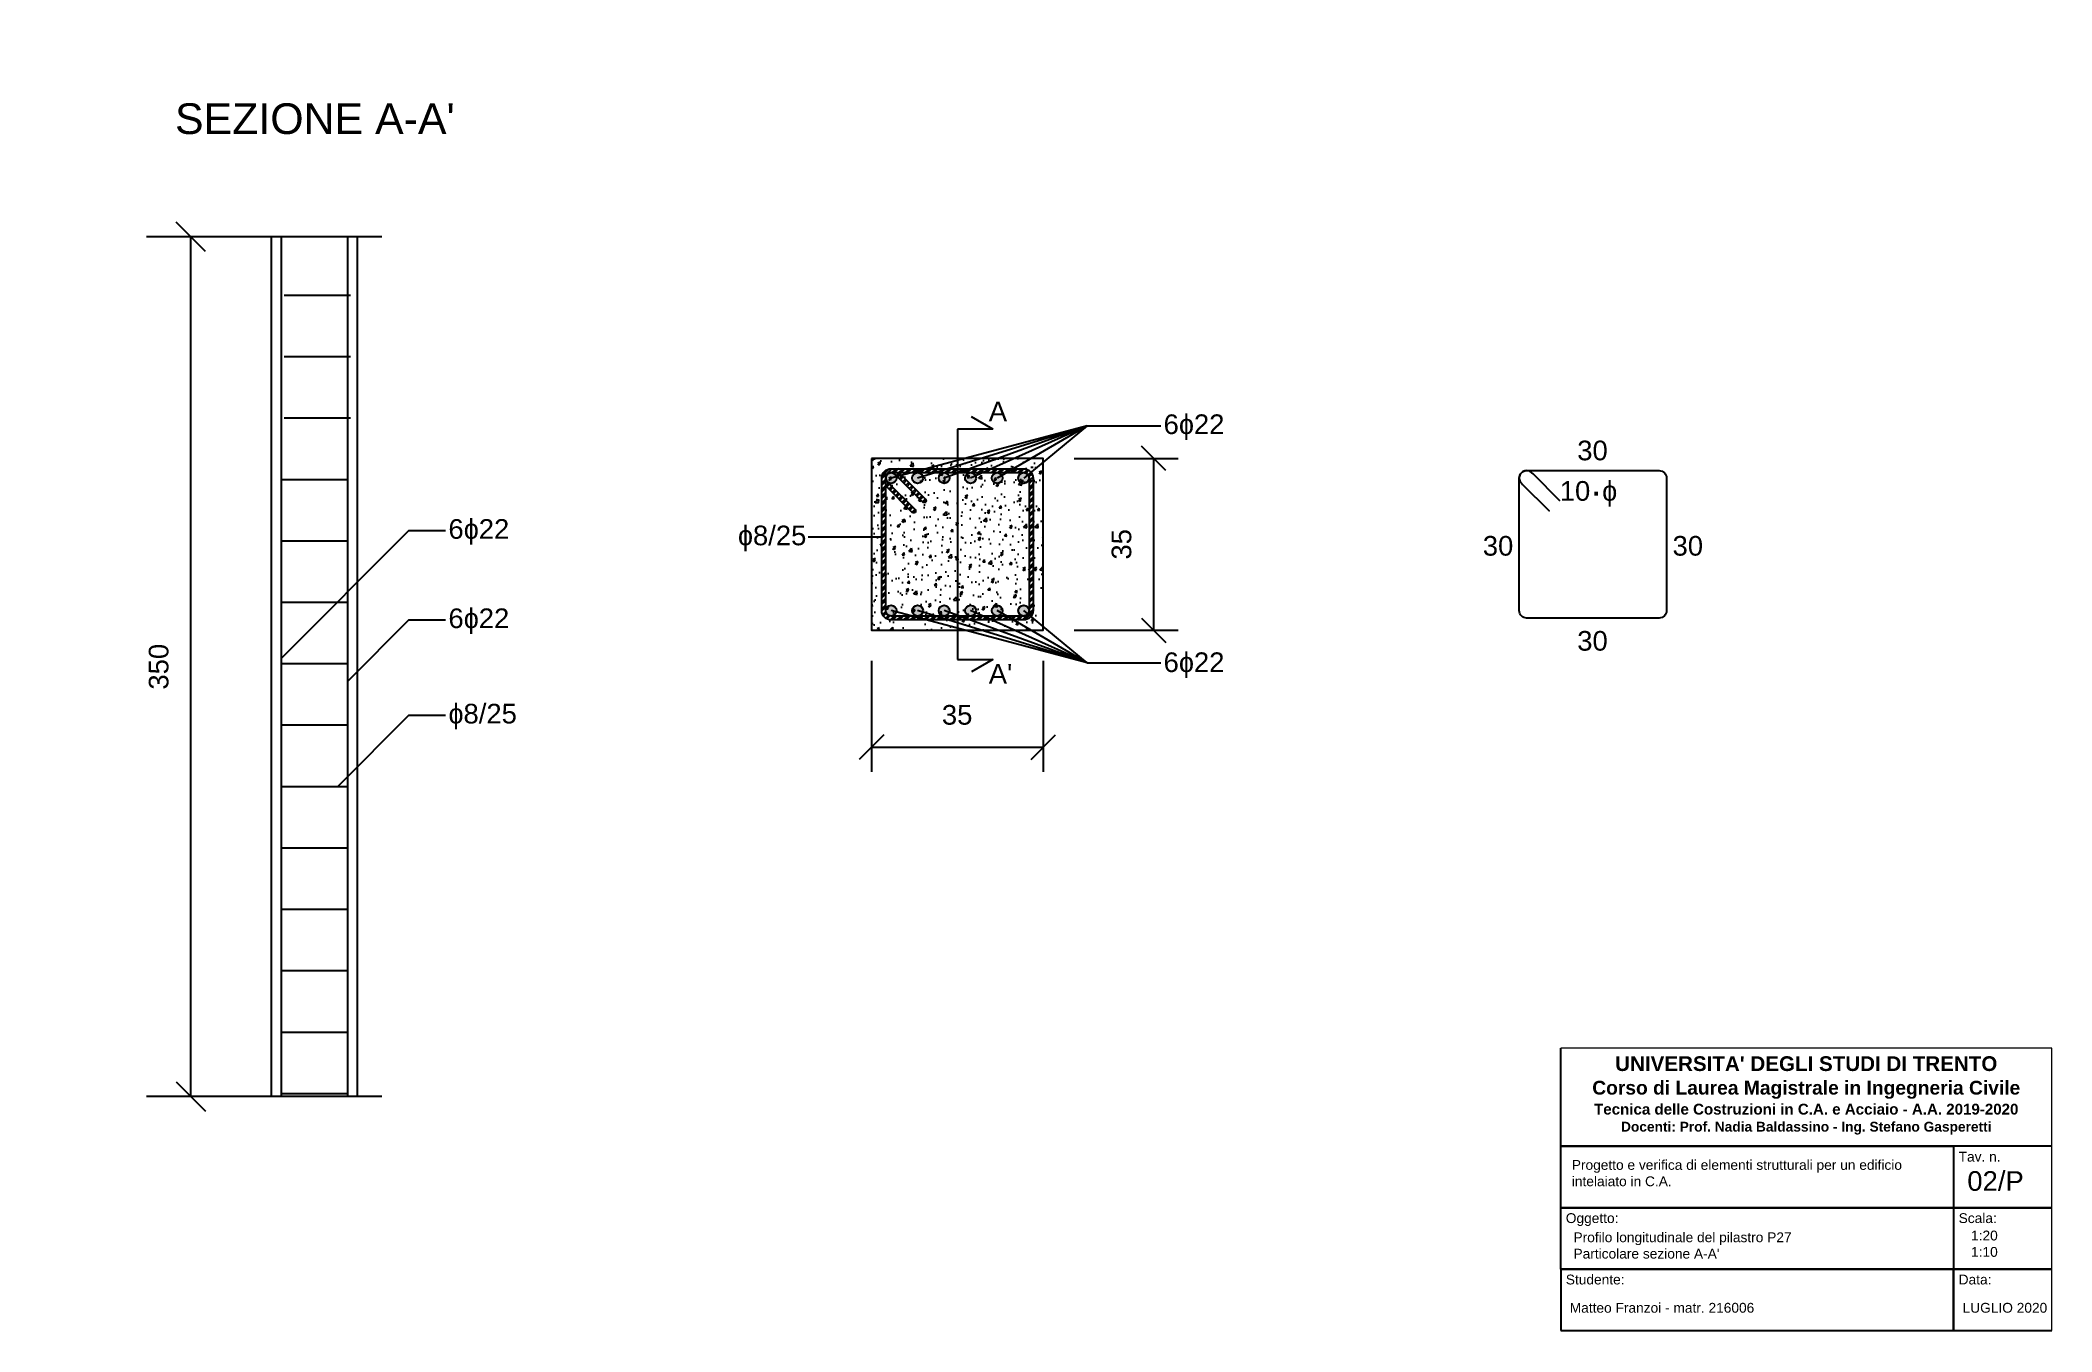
# Paper-space layout '02P' of a CAD drawing. Header units: millimetres. Extents: x 0 to 0.41, y 0 to 0.263.
# The model-space entities are those that its viewports show. They can reach past a viewport. Long polylines and large blocks are cut down to what shows.
import ezdxf

# ---------------------------------------------------------------- set-up
doc = ezdxf.new("R2010")
doc.units = ezdxf.units.MM
doc.header["$LTSCALE"] = 0.025
doc.linetypes.add('ACAD_ISO04W100', pattern=[30, 24, -3, 0, -3])
for name, color, linetype in [('armatura flessione', 1, 'Continuous'), ('armatura taglio', 1, 'Continuous'), ('cartiglio', 7, 'Continuous'), ('cls', 3, 'Continuous'), ('proiezioni', 4, 'Continuous'), ('quote', 2, 'Continuous'), ('quote staffe', 2, 'Continuous'), ('retini', 9, 'Continuous'), ('SCRITTE', 9, 'Continuous'), ('sezione', 4, 'Continuous'), ('testi', 2, 'Continuous'), ('testi staffe', 2, 'Continuous')]:
    doc.layers.add(name, color=color, linetype=linetype)
doc.layers.get('0').off()
doc.styles.add('Quote particolari', font='arial.ttf', dxfattribs={"height": 0.04})
doc.styles.get("Standard").update_dxf_attribs({"font": 'arial.ttf'})
doc.dimstyles.new('Quote', dxfattribs={"dimtxt": 0.16, "dimasz": 0.12, "dimexe": 0.18, "dimexo": 0.0625, "dimgap": 0.09, "dimtad": 1, "dimdec": 0, "dimlfac": 100, "dimzin": 0, "dimdsep": 46, "dimtxsty": 'Standard', "dimblk": 'OBLIQUE', "dimcen": 0.09, "dimclrd": 256, "dimclrt": 256, "dimadec": 0, "dimazin": 0, "dimtfac": 1, "dimtdec": 0, "dimtofl": 0, "dimtmove": 0, "dimatfit": 3, "dimldrblk": 'OBLIQUE', "dimfxl": 1, "dimtolj": 1, "dimtzin": 0, "dimlwd": 25, "dimarcsym": 0})
doc.dimstyles.new('Quote particolari', dxfattribs={"dimtxt": 0.04, "dimasz": 0.05, "dimexe": 0.05, "dimexo": 0.0625, "dimgap": 0.045, "dimtad": 1, "dimdec": 0, "dimlfac": 100, "dimzin": 0, "dimdsep": 46, "dimtxsty": 'Standard', "dimblk": 'OBLIQUE', "dimcen": 0, "dimclrd": 256, "dimclrt": 256, "dimadec": 0, "dimazin": 0, "dimtfac": 1, "dimtdec": 0, "dimtofl": 0, "dimtmove": 0, "dimatfit": 3, "dimldrblk": 'OBLIQUE', "dimfxl": 1, "dimtolj": 1, "dimtzin": 0, "dimlwd": 25, "dimarcsym": 0})

# ---------------------------------------------------------------- blocks, each defined once
blk = doc.blocks.new('_Oblique')
at = {"color": 0, "linetype": 'ByBlock', "lineweight": -2}
blk.add_line((-0.5, -0.5), (0.5, 0.5), dxfattribs=at)
blk = doc.blocks.new('*D56')
at = {"layer": 'Defpoints', "color": 0, "transparency": 16777216}
for p in [(2044.0895, 2363.3282), (2044.4395, 2363.3282), (2044.4395, 2363.0903)]:
    blk.add_point(p, dxfattribs=at)
at = {"layer": 'quote', "color": 0, "lineweight": -2, "transparency": 16777216}
for p, q in [((2044.0895, 2363.2657), (2044.0895, 2363.0403)), ((2044.4395, 2363.2657), (2044.4395, 2363.0403))]:
    blk.add_line(p, q, dxfattribs=at)
at = {"layer": 'quote', "lineweight": 25, "transparency": 16777216}
blk.add_line((2044.0895, 2363.0903), (2044.4395, 2363.0903), dxfattribs=at)
at = {"layer": 'quote', "lineweight": 25, "transparency": 16777216, "xscale": 0.05, "yscale": 0.05, "zscale": 0.05, "rotation": 180}
blk.add_blockref('_Oblique', (2044.0895, 2363.0903), dxfattribs=at)
at = {"layer": 'quote', "lineweight": 25, "transparency": 16777216, "xscale": 0.05, "yscale": 0.05, "zscale": 0.05}
blk.add_blockref('_Oblique', (2044.4395, 2363.0903), dxfattribs=at)
at = {"layer": 'quote', "transparency": 16777216, "insert": (2044.264, 2363.1558), "char_height": 0.04, "attachment_point": 5}
blk.add_mtext('\\A1;35', dxfattribs=at)
blk = doc.blocks.new('*D57')
at = {"layer": 'Defpoints', "color": 0, "transparency": 16777216}
for p in [(2044.4395, 2363.6782), (2044.6643, 2363.6782), (2044.4395, 2363.3282)]:
    blk.add_point(p, dxfattribs=at)
at = {"layer": 'quote', "color": 0, "lineweight": -2, "transparency": 16777216}
for p, q in [((2044.502, 2363.6782), (2044.7143, 2363.6782)), ((2044.502, 2363.3282), (2044.7143, 2363.3282))]:
    blk.add_line(p, q, dxfattribs=at)
at = {"layer": 'quote', "lineweight": 25, "transparency": 16777216}
blk.add_line((2044.6643, 2363.3282), (2044.6643, 2363.6782), dxfattribs=at)
at = {"layer": 'quote', "lineweight": 25, "transparency": 16777216, "xscale": 0.05, "yscale": 0.05, "zscale": 0.05}
for p, rotation in [((2044.6643, 2363.6782), 90), ((2044.6643, 2363.3282), 270)]:
    blk.add_blockref('_Oblique', p, dxfattribs=dict(at, rotation=rotation))
at = {"layer": 'quote', "transparency": 16777216, "insert": (2044.5989, 2363.5032), "char_height": 0.04, "attachment_point": 5, "rotation": 90}
blk.add_mtext('\\A1;35', dxfattribs=at)
blk = doc.blocks.new('*D73')
at = {"layer": 'Defpoints', "color": 0, "transparency": 16777216}
for p in [(2046.8919, 2364.8937), (2047.2193, 2364.8937), (2047.2193, 2361.3937)]:
    blk.add_point(p, dxfattribs=at)
at = {"layer": 'quote', "color": 0, "lineweight": -2, "transparency": 16777216}
for p, q in [((2047.1568, 2364.8937), (2046.7119, 2364.8937)), ((2047.1568, 2361.3937), (2046.7119, 2361.3937))]:
    blk.add_line(p, q, dxfattribs=at)
at = {"layer": 'quote', "lineweight": 25, "transparency": 16777216}
blk.add_line((2046.8919, 2361.3937), (2046.8919, 2364.8937), dxfattribs=at)
at = {"layer": 'quote', "lineweight": 25, "transparency": 16777216, "xscale": 0.12, "yscale": 0.12, "zscale": 0.12}
for p, rotation in [((2046.8919, 2364.8937), 90), ((2046.8919, 2361.3937), 270)]:
    blk.add_blockref('_Oblique', p, dxfattribs=dict(at, rotation=rotation))
at = {"layer": 'quote', "transparency": 16777216, "insert": (2046.7611, 2363.1437), "char_height": 0.04, "attachment_point": 5, "rotation": 90, "style": 'Quote particolari'}
blk.add_mtext('\\A1;{\\H2x;350}', dxfattribs=at)

msp = doc.modelspace()

# ---------------------------------------------------------------- hatches: boundary and pattern name
at = {"layer": 'armatura taglio'}
h = msp.add_hatch(dxfattribs=at)
h.set_pattern_fill('ANSI32', color=1, scale=0.001)
h.paths.add_polyline_path([(2044.4185, 2363.6382, 0.414214), (2044.3995, 2363.6572), (2044.1295, 2363.6572, 0.414214), (2044.1105, 2363.6382), (2044.1105, 2363.3682, 0.414214), (2044.1295, 2363.3492), (2044.3995, 2363.3492, 0.414214), (2044.4185, 2363.3682)])
h.paths.add_polyline_path([(2044.1185, 2363.6382, -0.414214), (2044.1295, 2363.6492), (2044.3995, 2363.6492, -0.414214), (2044.4105, 2363.6382), (2044.4105, 2363.3682, -0.414214), (2044.3995, 2363.3572), (2044.1295, 2363.3572, -0.414214), (2044.1185, 2363.3682)], flags=16)
h.paths.add_polyline_path([(2044.1405, 2363.6382, -1), (2044.1185, 2363.6382, -1)], flags=0)
h.paths.add_polyline_path([(2044.1725, 2363.6382, -1), (2044.1945, 2363.6382, -1)], flags=0)
h.paths.add_polyline_path([(2044.2265, 2363.6382, -1), (2044.2485, 2363.6382, -1)], flags=0)
h.paths.add_polyline_path([(2044.2805, 2363.6382, -1), (2044.3025, 2363.6382, -1)], flags=0)
h.paths.add_polyline_path([(2044.3345, 2363.6382, -1), (2044.3565, 2363.6382, -1)], flags=0)
h.paths.add_polyline_path([(2044.1405, 2363.3682, -1), (2044.1185, 2363.3682, -1)], flags=0)
h.paths.add_polyline_path([(2044.1945, 2363.3682, -1), (2044.1725, 2363.3682, -1)], flags=0)
h.paths.add_polyline_path([(2044.2485, 2363.3682, -1), (2044.2265, 2363.3682, -1)], flags=0)
h.paths.add_polyline_path([(2044.3025, 2363.3682, -1), (2044.2805, 2363.3682, -1)], flags=0)
h.paths.add_polyline_path([(2044.3565, 2363.3682, -1), (2044.3345, 2363.3682, -1)], flags=0)
h.paths.add_polyline_path([(2044.4105, 2363.3682, -1), (2044.3885, 2363.3682, -1)], flags=0)
h.paths.add_polyline_path([(2044.1217, 2363.6305, -0.198912), (2044.1185, 2363.6382), (2044.1185, 2363.6224), (2044.1726, 2363.5682, 1), (2044.1783, 2363.5739)], flags=16)
h.paths.add_polyline_path([(2044.1453, 2363.6492), (2044.1295, 2363.6492, -0.198912), (2044.1372, 2363.646), (2044.1938, 2363.5894, 1), (2044.1995, 2363.5951)], flags=0)
h = msp.add_hatch(dxfattribs=at)
h.set_pattern_fill('ANSI32', color=1, scale=0.001)
h.paths.add_polyline_path([(2044.1453, 2363.6492), (2044.1295, 2363.6492, -0.198912), (2044.1372, 2363.646), (2044.1938, 2363.5894, 1), (2044.1995, 2363.5951)])
at = {"layer": 'retini'}
h = msp.add_hatch(dxfattribs=at)
h.set_pattern_fill('AR-CONC', color=256, scale=0.0003)
h.set_pattern_definition([(50, (0.66795, 0), (0.0546554007, -0.00478172566), [0.005715, -0.062865]), (355, (0.66795, 0), (-0.0105730264, 0.0573170536), [0.004572, -0.0502921753]), (100.4514447, (0.672505, -0.0004), (0.0440823741, 0.0525353256), [0.0048570026, -0.0534270734]), (46.1842, (0.66795, 0.01524), (0.0813237123, -0.0126126984), [0.0085725, -0.0942975]), (96.6355576, (0.67473, 0.01419), (0.0712212402, 0.0742278374), [0.007285507, -0.0801406824]), (351.1841512, (0.66795, 0.01524), (0.0712212402, 0.0742278374), [0.0068579901, -0.0754379196]), (21, (0.67557, 0.01143), (0.0454843174, -0.03067955946), [0.005715, -0.062865]), (326, (0.67557, 0.01143), (0.0185406085, 0.0552563898), [0.004572, -0.050292]), (71.451445, (0.67936, 0.008873), (0.0640249258, 0.0245768307), [0.0048570026, -0.0534269813]), (37.5, (0.66795, 0), (0.00092658098, 0.02536651166), [0, -0.0496824, 0, -0.051054, 0, -0.0504825]), (7.5, (0.66795, 0), (0.02004589875, 0.03005417245), [0, -0.0291084, 0, -0.0485394, 0, -0.0192405]), (327.5, (0.650958, 0), (0.04067717855, -0.0017186232), [0, -0.01905, 0, -0.059436, 0, -0.078867]), (317.5, (0.64334, 0), (0.0444387544, 0.0076279473), [0, -0.024765, 0, -0.0394716, 0, -0.056007])])
h.paths.add_polyline_path([(2044.4395, 2363.6782), (2044.0895, 2363.6782), (2044.0895, 2363.3282), (2044.4395, 2363.3282)])
h.paths.add_polyline_path([(2044.3995, 2363.6572, -0.414214), (2044.4185, 2363.6382), (2044.4185, 2363.3682, -0.414214), (2044.3995, 2363.3492), (2044.1295, 2363.3492, -0.414214), (2044.1105, 2363.3682), (2044.1105, 2363.6382, -0.414214), (2044.1295, 2363.6572)], flags=16)
h = msp.add_hatch(dxfattribs=at)
h.set_pattern_fill('AR-CONC', color=256, scale=0.0003)
h.set_pattern_definition([(50, (0.64493, 0), (0.0546554007, -0.00478172566), [0.005715, -0.062865]), (355, (0.64493, 0), (-0.0105730264, 0.0573170536), [0.004572, -0.0502921753]), (100.4514447, (0.649485, -0.0004), (0.0440823741, 0.0525353256), [0.0048570026, -0.0534270734]), (46.1842, (0.64493, 0.01524), (0.0813237123, -0.0126126984), [0.0085725, -0.0942975]), (96.6355576, (0.65171, 0.01419), (0.0712212402, 0.0742278374), [0.007285507, -0.0801406824]), (351.1841512, (0.64493, 0.01524), (0.0712212402, 0.0742278374), [0.0068579901, -0.0754379196]), (21, (0.65255, 0.01143), (0.0454843174, -0.03067955946), [0.005715, -0.062865]), (326, (0.65255, 0.01143), (0.0185406085, 0.0552563898), [0.004572, -0.050292]), (71.451445, (0.65634, 0.008873), (0.0640249258, 0.0245768307), [0.0048570026, -0.0534269813]), (37.5, (0.64493, 0), (0.00092658098, 0.02536651166), [0, -0.0496824, 0, -0.051054, 0, -0.0504825]), (7.5, (0.64493, 0), (0.02004589875, 0.03005417245), [0, -0.0291084, 0, -0.0485394, 0, -0.0192405]), (327.5, (0.627937, 0), (0.04067717855, -0.0017186232), [0, -0.01905, 0, -0.059436, 0, -0.078867]), (317.5, (0.620317, 0), (0.0444387544, 0.0076279473), [0, -0.024765, 0, -0.0394716, 0, -0.056007])])
h.paths.add_polyline_path([(2044.4105, 2363.6382, 0.414214), (2044.3995, 2363.6492), (2044.1453, 2363.6492), (2044.1995, 2363.5951, -1), (2044.1938, 2363.5894), (2044.1372, 2363.646, 1), (2044.1217, 2363.6305), (2044.1783, 2363.5739, -1), (2044.1726, 2363.5682), (2044.1185, 2363.6224), (2044.1185, 2363.3682, 0.414214), (2044.1295, 2363.3572), (2044.3995, 2363.3572, 0.414214), (2044.4105, 2363.3682)])
h = msp.add_hatch(color=1, dxfattribs=at)
h.dxf.hatch_style = 1
h.paths.add_polyline_path([(2044.1405, 2363.6382, 1), (2044.1185, 2363.6382, 1)])
h.paths.add_polyline_path([(2044.1725, 2363.6382, 1), (2044.1945, 2363.6382, 1)])
h.paths.add_polyline_path([(2044.2265, 2363.6382, 1), (2044.2485, 2363.6382, 1)])
h.paths.add_polyline_path([(2044.3025, 2363.6382, 1), (2044.2805, 2363.6382, 1)])
h.paths.add_polyline_path([(2044.3345, 2363.6382, 1), (2044.3565, 2363.6382, 1)])
h.paths.add_polyline_path([(2044.3885, 2363.6382, 1), (2044.4105, 2363.6382, 1)])
h.paths.add_polyline_path([(2044.3885, 2363.3682, 1), (2044.4105, 2363.3682, 1)])
h.paths.add_polyline_path([(2044.3345, 2363.3682, 1), (2044.3565, 2363.3682, 1)])
h.paths.add_polyline_path([(2044.2805, 2363.3682, 1), (2044.3025, 2363.3682, 1)])
h.paths.add_polyline_path([(2044.2265, 2363.3682, 1), (2044.2485, 2363.3682, 1)])
h.paths.add_polyline_path([(2044.1725, 2363.3682, 1), (2044.1945, 2363.3682, 1)])
h.paths.add_polyline_path([(2044.1185, 2363.3682, 0.414214), (2044.1295, 2363.3572, 0.414214), (2044.1405, 2363.3682, 1)])

# ---------------------------------------------------------------- linework, layer by layer
at = {"layer": 'armatura flessione'}
for p, q in [((2047.2593, 2364.8937), (2047.2593, 2361.3937)), ((2047.5293, 2364.8937), (2047.5293, 2361.3937))]:
    msp.add_line(p, q, dxfattribs=at)
for centre in [(2044.1295, 2363.6382), (2044.1835, 2363.6382), (2044.2375, 2363.6382), (2044.2915, 2363.6382), (2044.3455, 2363.6382), (2044.3995, 2363.6382), (2044.1295, 2363.3682), (2044.1835, 2363.3682), (2044.2375, 2363.3682), (2044.2915, 2363.3682), (2044.3455, 2363.3682), (2044.3995, 2363.3682)]:
    msp.add_circle(centre, 0.011, dxfattribs=at)
at = {"layer": 'armatura taglio'}
for p, q in [((2047.5426, 2364.6551), (2047.2726, 2364.6551)), ((2047.5426, 2364.4051), (2047.2726, 2364.4051)), ((2047.5426, 2364.1551), (2047.2726, 2364.1551)), ((2047.5293, 2363.9051), (2047.2593, 2363.9051)), ((2047.5293, 2363.6551), (2047.2593, 2363.6551)), ((2047.5293, 2363.4051), (2047.2593, 2363.4051)), ((2047.5293, 2363.1551), (2047.2593, 2363.1551)), ((2047.5293, 2362.9051), (2047.2593, 2362.9051)), ((2047.5293, 2362.6551), (2047.2593, 2362.6551)), ((2047.5293, 2362.4051), (2047.2593, 2362.4051)), ((2047.5293, 2362.1551), (2047.2593, 2362.1551)), ((2047.5293, 2361.9051), (2047.2593, 2361.9051)), ((2047.5293, 2361.6551), (2047.2593, 2361.6551)), ((2047.5293, 2361.4051), (2047.2593, 2361.4051))]:
    msp.add_line(p, q, dxfattribs=at)
for points in [[(2044.4185, 2363.6382), (2044.4185, 2363.3682, -0.414214), (2044.3995, 2363.3492), (2044.1295, 2363.3492, -0.414214), (2044.1105, 2363.3682), (2044.1105, 2363.6382, -0.414214), (2044.1295, 2363.6572), (2044.3995, 2363.6572, -0.414214)], [(2045.7087, 2363.6382), (2045.7087, 2363.3682, -0.414214), (2045.6937, 2363.3532), (2045.4237, 2363.3532, -0.414214), (2045.4087, 2363.3682), (2045.4087, 2363.6382, -0.414214), (2045.4237, 2363.6532), (2045.6937, 2363.6532, -0.414214)], [(2044.4105, 2363.6382), (2044.4105, 2363.3682, -0.414214), (2044.3995, 2363.3572), (2044.1295, 2363.3572, -0.414214), (2044.1185, 2363.3682), (2044.1185, 2363.6382, -0.414214), (2044.1295, 2363.6492), (2044.3995, 2363.6492, -0.414214)]]:
    msp.add_lwpolyline(points, format="xyb", close=True, dxfattribs=at)
for points in [[(2045.4368, 2363.6464), (2045.4344, 2363.6488, 1), (2045.4131, 2363.6276), (2045.4156, 2363.6252)], [(2044.1453, 2363.6492), (2044.1995, 2363.5951, -1), (2044.1938, 2363.5894), (2044.1372, 2363.646, 1), (2044.1217, 2363.6305), (2044.1783, 2363.5739, -1), (2044.1726, 2363.5682), (2044.1185, 2363.6224)]]:
    msp.add_lwpolyline(points, format="xyb", dxfattribs=at)
for points in [[(2045.4156, 2363.6252), (2045.4697, 2363.5711)], [(2045.4368, 2363.6464), (2045.4909, 2363.5923)]]:
    msp.add_lwpolyline(points, close=True, dxfattribs=at)
at = {"layer": 'cartiglio'}
msp.add_line((2084.047, 2363.046), (2094.047, 2363.046), dxfattribs=at)
for points in [[(2084.047, 2367.546), (2094.047, 2367.546), (2094.047, 2365.546), (2084.047, 2365.546)], [(2084.047, 2365.546), (2092.047, 2365.546), (2092.047, 2364.296), (2084.047, 2364.296)], [(2092.047, 2364.296), (2094.047, 2364.296), (2094.047, 2365.546), (2092.047, 2365.546)], [(2084.047, 2364.296), (2092.047, 2364.296), (2092.047, 2363.046), (2084.047, 2363.046)], [(2092.047, 2363.046), (2094.047, 2363.046), (2094.047, 2364.296), (2092.047, 2364.296)], [(2084.047, 2361.796), (2092.047, 2361.796), (2092.047, 2363.046), (2084.047, 2363.046)], [(2092.047, 2361.796), (2094.047, 2361.796), (2094.047, 2363.046), (2092.047, 2363.046)]]:
    msp.add_lwpolyline(points, close=True, dxfattribs=at)
at = {"layer": 'cls'}
for p, q in [((2047.2193, 2364.8937), (2047.2193, 2361.3937)), ((2047.5693, 2364.8937), (2047.5693, 2361.3937))]:
    msp.add_line(p, q, dxfattribs=at)
msp.add_lwpolyline([(2044.0895, 2363.6782), (2044.0895, 2363.3282), (2044.4395, 2363.3282), (2044.4395, 2363.6782)], close=True, dxfattribs=at)
at = {"layer": 'proiezioni', "linetype": 'ACAD_ISO04W100', "ltscale": 0.0025}
for points in [[(2047.6693, 2364.8937), (2047.1193, 2364.8937)], [(2047.6693, 2361.3937), (2047.1193, 2361.3937)]]:
    msp.add_lwpolyline(points, dxfattribs=at)
at = {"layer": 'sezione', "linetype": 'ACAD_ISO04W100', "ltscale": 0.0025}
msp.add_lwpolyline([(2044.3364, 2363.7375), (2044.2645, 2363.7375), (2044.2645, 2363.5032), (2044.2645, 2363.2689), (2044.3364, 2363.2689)], dxfattribs=at)
at = {"layer": 'sezione'}
for points in [[(2044.3364, 2363.7375), (2044.3364, 2363.7375), (2044.2931, 2363.7625)], [(2044.3364, 2363.2689), (2044.3364, 2363.2689), (2044.2931, 2363.2439)]]:
    msp.add_lwpolyline(points, dxfattribs=at)
at = {"layer": 'testi'}
for p, q in [((2044.5286, 2363.7443), (2044.1295, 2363.6382)), ((2044.5286, 2363.7443), (2044.1835, 2363.6382)), ((2044.5286, 2363.7443), (2044.2375, 2363.6382)), ((2044.5286, 2363.7443), (2044.2915, 2363.6382)), ((2044.5286, 2363.7443), (2044.3455, 2363.6382)), ((2044.5286, 2363.7443), (2044.3995, 2363.6382)), ((2044.5286, 2363.7443), (2044.6786, 2363.7443)), ((2047.7793, 2363.6978), (2047.2593, 2363.1777)), ((2047.7793, 2363.6978), (2047.9293, 2363.6978)), ((2044.5286, 2363.2622), (2044.1295, 2363.3682)), ((2044.5286, 2363.2622), (2044.1835, 2363.3682)), ((2044.5286, 2363.2622), (2044.2375, 2363.3682)), ((2044.5286, 2363.2622), (2044.2915, 2363.3682)), ((2044.5286, 2363.2622), (2044.3455, 2363.3682)), ((2044.5286, 2363.2622), (2044.3995, 2363.3682)), ((2047.7793, 2363.3342), (2047.5293, 2363.0841)), ((2047.7793, 2363.3342), (2047.9293, 2363.3342)), ((2044.5286, 2363.2622), (2044.6786, 2363.2622)), ((2047.7793, 2362.9459), (2047.4885, 2362.6551)), ((2047.7793, 2362.9459), (2047.9293, 2362.9459))]:
    msp.add_line(p, q, dxfattribs=at)
at = {"layer": 'testi staffe'}
msp.add_line((2043.9607, 2363.5182), (2044.1135, 2363.5182), dxfattribs=at)

# ---------------------------------------------------------------- texts
at = {"layer": 'quote staffe', "char_height": 0.04}
for s, insert, attachment_point in [('\\A1;30', (2045.5268, 2363.7143), 1), ('\\A1;10{\\H1.29167x;·}ɸ', (2045.4912, 2363.6378), 1), ('\\A1;30', (2045.3966, 2363.5202), 3), ('\\A1;30', (2045.7209, 2363.5202), 1), ('\\A1;30', (2045.5268, 2363.2862), 7)]:
    msp.add_mtext_dynamic_manual_height_columns(s, width=0.039374, gutter_width=0.25, heights=[0], dxfattribs=dict(at, insert=insert, attachment_point=attachment_point))
at = {"layer": 'SCRITTE'}
for s, insert, char_height, width, attachment_point in [("{\\fArial|b1|i0|c0|p34;UNIVERSITA' DEGLI STUDI DI TRENTO\\P\\H0.93333x;Corso di Laurea Magistrale in Ingegneria Civile\\P\\H0.78572x;Tecnica delle Costruzioni in C.A. e Acciaio - A.A. 2019-2020\\P\\H0.90909x;Docenti: Prof. Nadia Baldassino - Ing. Stefano Gasperetti}", (2089.047, 2367.3782), 0.3, 10, 2), ('{\\fArial|b0|i0|c0|p34;Tav. n.}', (2092.1505, 2365.4332), 0.2, 2.5, 1), ('Progetto e verifica di elementi strutturali per un edificio intelaiato in C.A.', (2084.2728, 2365.2663), 0.2, 7.608976, 1), ('{\\fArial|b0|i0|c0|p34;Oggetto:}', (2084.1505, 2364.1832), 0.2, 2.5, 1), ('{\\fArial|b0|i0|c0|p34;Scala:}', (2092.1505, 2364.1832), 0.2, 2.5, 1), ('Studente:', (2084.1505, 2362.9332), 0.2, 2.5, 1), ('Data:', (2092.1505, 2362.9332), 0.2, 2.5, 1), ('Matteo Franzoi - matr. 216006', (2084.2309, 2362.3576), 0.2, 4.255617, 1), ('LUGLIO 2020', (2092.2309, 2362.3576), 0.2, 4.255617, 1)]:
    msp.add_mtext(s, dxfattribs=dict(at, insert=insert, char_height=char_height, width=width, attachment_point=attachment_point))
at = {"layer": 'sezione', "char_height": 0.04, "attachment_point": 1}
for s, insert in [('A', (2044.3284, 2363.7939)), ("A'", (2044.3284, 2363.2595))]:
    msp.add_mtext_dynamic_manual_height_columns(s, width=0.269754, gutter_width=0.625, heights=[0], dxfattribs=dict(at, insert=insert))
at = {"layer": 'testi', "attachment_point": 1}
for s, width, gutter_width, insert, char_height in [("SEZIONE A-A'", 1.525056, 0.625, (2046.8273, 2365.4377), 0.125), ('6ɸ22', 0.269754, 0.625, (2044.6844, 2363.7677), 0.04), ('6ɸ22', 0.539509, 1.25, (2047.9409, 2363.7446), 0.08), ('6ɸ22', 0.539509, 1.25, (2047.9409, 2363.381), 0.08), ('6ɸ22', 0.269754, 0.625, (2044.6844, 2363.2832), 0.04), ('ɸ8/25', 0.539509, 1.25, (2047.9409, 2362.9927), 0.08)]:
    msp.add_mtext_dynamic_manual_height_columns(s, width=width, gutter_width=gutter_width, heights=[0], dxfattribs=dict(at, insert=insert, char_height=char_height))
at = {"layer": 'testi staffe', "insert": (2043.8175, 2363.5413), "char_height": 0.04, "attachment_point": 1}
msp.add_mtext_dynamic_manual_height_columns('ɸ8/25', width=0.122672, gutter_width=0.625, heights=[0], dxfattribs=at)

# ---------------------------------------------------------------- dimensions: what is measured, and where the dimension line sits
at = {"layer": 'quote'}
dim = msp.add_linear_dim(base=(2046.8919, 2364.8937), p1=(2047.2193, 2361.3937), p2=(2047.2193, 2364.8937), angle=90, text='{\\H2x;<>}', dimstyle='Quote', override={"dimtxsty": 'Quote particolari'}, dxfattribs=at)
dim.commit()
dim.dimension.update_dxf_attribs({"geometry": '*D73', "text_midpoint": (2046.7611, 2363.1437)})
dim = msp.add_linear_dim(base=(2044.6643, 2363.6782), p1=(2044.4395, 2363.3282), p2=(2044.4395, 2363.6782), angle=90, dimstyle='Quote particolari', dxfattribs=at)
dim.commit()
dim.dimension.update_dxf_attribs({"geometry": '*D57', "text_midpoint": (2044.5989, 2363.5032)})
dim = msp.add_linear_dim(base=(2044.4395, 2363.0903), p1=(2044.0895, 2363.3282), p2=(2044.4395, 2363.3282), dimstyle='Quote particolari', dxfattribs=at)
dim.commit()
dim.dimension.update_dxf_attribs({"geometry": '*D56', "text_midpoint": (2044.264, 2363.0903), "dimtype": 160})

psp = doc.layouts.new('02P')

# ---------------------------------------------------------------- texts
at = {"layer": 'cartiglio', "color": 1, "attachment_point": 1, "style": 'Quote particolari'}
for s, width, gutter_width, insert, char_height in [('{\\C256;02/P}', 0.0210628, 0.00016, (0.39246, 0.03278), 0.004), ('{\\C256;1:20\\P1:10}', 0.0127137, 0.0002, (0.39322, 0.02068), 0.002), ("{\\C256;Profilo longitudinale del pilastro P27 \\PParticolare sezione A-A'}", 0.12, 0.0002, (0.31226, 0.02032), 0.002)]:
    psp.add_mtext_dynamic_manual_height_columns(s, width=width, gutter_width=gutter_width, heights=[0], dxfattribs=dict(at, insert=insert, char_height=char_height))

# ---------------------------------------------------------------- viewports
at = {"layer": '0'}
psp.add_viewport(center=(0.06452, 0.13155), size=(0.12899, 0.26292), view_center_point=(2047.56841, 2363.06526), view_height=5.258408, dxfattribs=at)
at = {"layer": '0', "view_target_point": (2051.21449, 2356.00157)}
psp.add_viewport(center=(0.26906, 0.17905), size=(0.2801, 0.167926), view_center_point=(-6.12732, 7.68824), view_height=1.6792599, status=3, dxfattribs=at)
at = {"layer": 'cartiglio'}
psp.add_viewport(center=(0.35966, 0.0291), size=(0.1, 0.0575), view_center_point=(2089.04697, 2364.67098), view_height=5.75, status=4, dxfattribs=at)

doc.saveas('drawing.dxf')
